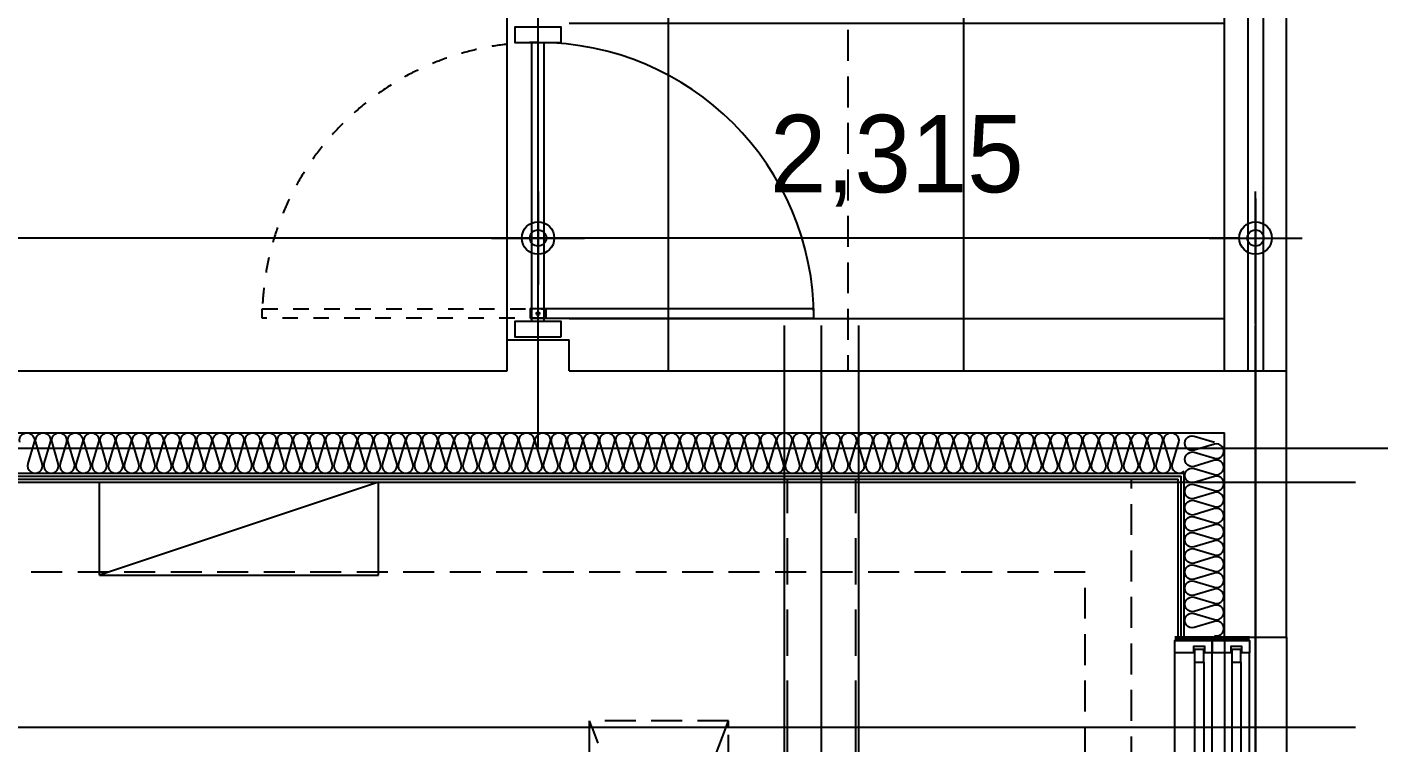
# Model space of a CAD drawing. Header units: millimetres. Extents: x 0 to 1390178, y 0 to 110113.
# Drawn here: x 705638 to 710000, y 25289 to 27600 of the extents above; entities that cross this region are included whole.
import ezdxf
from ezdxf.enums import TextEntityAlignment as Align
from ezdxf.xclip import XClip

# ---------------------------------------------------------------- set-up
doc = ezdxf.new("R2010")
doc.units = ezdxf.units.MM
doc.header["$LTSCALE"] = 100
doc.header["$XCLIPFRAME"] = 0
for name, pattern in [('X - 단위세대 확장형$0$CEN', [62, 60, -1, 0, -1]), ('X - 단위세대 확장형$0$HID', [1.5, 1, -0.5]), ('X - 단위세대 확장형$0$X-25$0$-HID', [2.5, 1.5, -1]), ('X - 단위세대 확장형$0$xr-49D(확)$0$HID', [2.3, 1.5, -0.8]), ('X - 평면도$0$CEN', [62, 60, -1, 0, -1]), ('X - 평면도$0$H1', [1, 0.5, -0.5]), ('X - 평면도$0$HID', [1.5, 1, -0.5])]:
    doc.linetypes.add(name, pattern=pattern)
doc.layers.get('DEFPOINTS').update_dxf_attribs({"color": 145})
for name, color, linetype in [('DIM', 7, 'Continuous'), ('SYM', 7, 'Continuous'), ('X - 단위세대 확장형$0$A-CEN', 1, 'X - 단위세대 확장형$0$CEN'), ('X - 단위세대 확장형$0$A-GIP', 6, 'Continuous'), ('X - 단위세대 확장형$0$A-INS', 9, 'Continuous'), ('X - 단위세대 확장형$0$A-WIN', 4, 'Continuous'), ('X - 단위세대 확장형$0$AA-WAXM-CONC', 2, 'Continuous'), ('X - 단위세대 확장형$0$AA-XXXX-CNTL', 1, 'X - 단위세대 확장형$0$CEN'), ('X - 단위세대 확장형$0$M-AIR', 1, 'X - 단위세대 확장형$0$HID'), ('X - 단위세대 확장형$0$X-25$0$AA-DWXM-WIND', 4, 'Continuous'), ('X - 단위세대 확장형$0$X-25$0$AA-FFXM-KICH', 4, 'Continuous'), ('X - 단위세대 확장형$0$xr-49D(확)$0$AA-XXXX-HIDL2', 7, 'X - 단위세대 확장형$0$xr-49D(확)$0$HID'), ('X - 단위세대 확장형$0$결로방지단열재', 7, 'X - 단위세대 확장형$0$HID'), ('X - 단위세대 확장형$0$커텐박스', 6, 'X - 단위세대 확장형$0$HID'), ('X - 평면도$0$A-CON', 2, 'Continuous'), ('X - 평면도$0$AA-EL-PCN4', 4, 'Continuous'), ('X - 평면도$0$AA-SSXM-STRS', 4, 'Continuous'), ('X - 평면도$0$AA-XXXX-CNTL', 1, 'X - 평면도$0$CEN'), ('X - 평면도$0$H7', 7, 'X - 평면도$0$HID'), ('X - 평면도$0$신축줄눈', 252, 'Continuous')]:
    doc.layers.add(name, color=color, linetype=linetype)
for name, color, linetype, plot in [('X - 단위세대 확장형$0$A-MC', 171, 'Continuous', False), ('X - 단위세대 확장형$0$AA-EL-PCN8', 8, 'Continuous', False), ('X - 단위세대 확장형$0$DEFPOINT', 163, 'Continuous', False)]:
    doc.layers.add(name, color=color, linetype=linetype, plot=plot)
doc.layers.add('X - 평면도$0$A-door', color=4, linetype='Continuous', lineweight=25)
doc.styles.add('HAUD01', font='Dotum.ttf')
doc.styles.add('X - 단위세대 확장형$0$X-25$0$맑은 고딕', font='malgun.ttf')
doc.styles.add('X - 단위세대 확장형$0$X-55$0$맑은 고딕', font='malgun.ttf')
doc.dimstyles.new('HAUD-80', dxfattribs={"dimscale": 100, "dimtxt": 2.5, "dimasz": 0.5, "dimexe": 0, "dimexo": 1.5, "dimgap": 1, "dimtad": 1, "dimdec": 0, "dimdsep": 46, "dimlunit": 6, "dimtxsty": 'HAUD01', "dimblk": 'Z_DOT', "dimcen": 2.5, "dimdle": 1.5, "dimclrd": 7, "dimclre": 7, "dimclrt": 4, "dimadec": 0, "dimazin": 0, "dimtfac": 1, "dimtdec": 0, "dimtix": 1, "dimtmove": 2, "dimatfit": 3, "dimfxl": 1, "dimtvp": 1, "dimtolj": 1, "dimtzin": 0, "dimarcsym": 0})

# ---------------------------------------------------------------- blocks, each defined once
blk = doc.blocks.new('*U1133')
at = {"layer": 'DEFPOINTS'}
for p, q in [((-610, -130), (-610, 110)), ((-605, -130), (-605, 110)), ((605, -130), (605, 110)), ((610, -130), (610, 110))]:
    blk.add_line(p, q, dxfattribs=at)
at = {"layer": 'X - 단위세대 확장형$0$X-25$0$AA-DWXM-WIND'}
for p, q in [((0, 190), (0, -210)), ((-20, 83), (-530, 83)), ((-20, 53), (-530, 53)), ((530, 47), (20, 47)), ((530, 17), (20, 17)), ((-20, -37), (-530, -37)), ((-20, -67), (-530, -67)), ((530, -73), (20, -73)), ((530, -103), (20, -103))]:
    blk.add_line(p, q, dxfattribs=at)
at = {"layer": 'X - 단위세대 확장형$0$X-25$0$AA-DWXM-WIND', "color": 8}
for p, q in [((-560, 110), (560, 110)), ((-560, -10), (560, -10)), ((-560, -130), (560, -130))]:
    blk.add_line(p, q, dxfattribs=at)
at = {"layer": 'X - 단위세대 확장형$0$X-25$0$AA-DWXM-WIND'}
for points in [[(-560, 86), (-580, 86), (-580, 50), (-560, 50), (-560, -10), (-560, -10), (-600, -10), (-600, 110), (-560, 110), (-560, 86)], [(560, 14), (580, 14), (580, 50), (560, 50), (560, 110), (560, 110), (600, 110), (600, -10), (560, -10), (560, 14)], [(-560, -34), (-580, -34), (-580, -70), (-560, -70), (-560, -130), (-560, -130), (-600, -130), (-600, -10), (-560, -10), (-560, -34)], [(560, -106), (580, -106), (580, -70), (560, -70), (560, -10), (560, -10), (600, -10), (600, -130), (560, -130), (560, -106)]]:
    blk.add_lwpolyline(points, dxfattribs=at)
for points in [[(-530, 53), (-530, 83), (-570, 83), (-570, 53)], [(20, 53), (20, 83), (-20, 83), (-20, 53)], [(-20, 17), (20, 17), (20, 47), (-20, 47)], [(570, 17), (570, 47), (530, 47), (530, 17)], [(-530, -67), (-530, -37), (-570, -37), (-570, -67)], [(20, -67), (20, -37), (-20, -37), (-20, -67)], [(-20, -103), (20, -103), (20, -73), (-20, -73)], [(570, -103), (570, -73), (530, -73), (530, -103)]]:
    blk.add_lwpolyline(points, close=True, dxfattribs=at)
at = {"layer": 'DEFPOINTS', "style": 'X - 단위세대 확장형$0$X-25$0$맑은 고딕', "width": 0.9}
for s, p in [('내부', (0, 133.2)), ('외부', (0, -152.2))]:
    blk.add_text(s, height=10, dxfattribs=at).set_placement(p, align=Align.MIDDLE_CENTER)
blk = doc.blocks.new('X - 단위세대 확장형$0$insul1')
blk.add_lwpolyline([(0, 0.25, 1.344031), (0.35, 0.25), (0.2, 0.75, -1.344031), (0.55, 0.75), (0.4, 0.25)], format="xyb")
blk = doc.blocks.new('X - 단위세대 확장형$0$A$C1B995BC2')
at = {"layer": 'X - 단위세대 확장형$0$M-AIR'}
for p, q in [((600, -225), (-600, 225)), ((-600, -225), (600, 225))]:
    blk.add_line(p, q, dxfattribs=at)
blk.add_lwpolyline([(-600, -225), (600, -225), (600, 225), (-600, 225)], close=True, dxfattribs=at)
at = {"layer": 'X - 단위세대 확장형$0$DEFPOINT', "style": 'X - 단위세대 확장형$0$X-55$0$맑은 고딕'}
for s, p in [('(상부)', (0, 130.6)), ('에어컨', (0, 0))]:
    blk.add_text(s, height=80, rotation=180, dxfattribs=at).set_placement(p, align=Align.MIDDLE_CENTER)
blk = doc.blocks.new('X - 단위세대 확장형$0$A$C6f67e9a2')
at = {"layer": 'DEFPOINTS'}
blk.add_line((2610.1, -23722.5), (11292.5, -23722.5), dxfattribs=at)
at = {"layer": 'X - 단위세대 확장형$0$A-CEN'}
for p, q in [((9570, -23722.5), (9570, -22426.6)), ((2610.1, -22822.5), (11292.5, -22822.5))]:
    blk.add_line(p, q, dxfattribs=at)
at = {"layer": 'X - 단위세대 확장형$0$A-GIP'}
for p, q in [((5940, -22912.5), (10730, -22912.5)), ((5940, -22922.5), (10720, -22922.5)), ((10720, -23442.5), (10720, -22922.5)), ((10730, -23442.5), (10730, -22912.5))]:
    blk.add_line(p, q, dxfattribs=at)
at = {"layer": 'X - 단위세대 확장형$0$A-INS'}
for p in [(5940, -22902.5), (10740, -23442.5)]:
    blk.add_line(p, (10740, -22902.5), dxfattribs=at)
blk.add_lwpolyline([(6982.9, -22803.4, -1.337394), (7029.1, -22803.4), (7008.9, -22871.7, 1.337394), (7055.1, -22871.7), (7034.9, -22803.4, -1.337394), (7081.1, -22803.4), (7060.9, -22871.7, 1.337394), (7107.1, -22871.7), (7086.9, -22803.4, -1.337394), (7133.1, -22803.4), (7112.9, -22871.7, 1.337394), (7159.1, -22871.7), (7138.9, -22803.4, -1.337394), (7185.1, -22803.4), (7164.9, -22871.7, 1.337394), (7211.1, -22871.7), (7190.9, -22803.4, -1.337394), (7237.1, -22803.4), (7216.9, -22871.7, 1.337394), (7263.1, -22871.7), (7242.9, -22803.4, -1.337394), (7289.1, -22803.4), (7268.9, -22871.7, 1.337394), (7315.1, -22871.7), (7294.9, -22803.4, -1.337394), (7341.1, -22803.4), (7320.9, -22871.7, 1.337394), (7367.1, -22871.7), (7346.9, -22803.4, -1.337394), (7393.1, -22803.4), (7372.9, -22871.7, 1.337394), (7419.1, -22871.7), (7398.9, -22803.4, -1.337394), (7445.1, -22803.4), (7424.9, -22871.7, 1.337394), (7471.1, -22871.7), (7450.9, -22803.4, -1.337394), (7497.1, -22803.4), (7476.9, -22871.7, 1.337394), (7523.1, -22871.7), (7502.9, -22803.4, -1.337394), (7549.1, -22803.4), (7528.9, -22871.7, 1.337394), (7575.1, -22871.7), (7554.9, -22803.4, -1.337394), (7601.1, -22803.4), (7580.9, -22871.7, 1.337394), (7627.1, -22871.7), (7606.9, -22803.4, -1.337394), (7653.1, -22803.4), (7632.9, -22871.7, 1.337394), (7679.1, -22871.7), (7658.9, -22803.4, -1.337394), (7705.1, -22803.4), (7684.9, -22871.7, 1.337394), (7731.1, -22871.7), (7710.9, -22803.4, -1.337394), (7757.1, -22803.4), (7736.9, -22871.7, 1.337394), (7783.1, -22871.7), (7762.9, -22803.4, -1.337394), (7809.1, -22803.4), (7788.9, -22871.7, 1.337394), (7835.1, -22871.7), (7814.9, -22803.4, -1.337394), (7861.1, -22803.4), (7840.9, -22871.7, 1.337394), (7887.1, -22871.7), (7866.9, -22803.4, -1.337394), (7913.1, -22803.4), (7892.9, -22871.7, 1.337394), (7939.1, -22871.7), (7918.9, -22803.4, -1.337394), (7965.1, -22803.4), (7944.9, -22871.7, 1.337394), (7991.1, -22871.7), (7970.9, -22803.4, -1.337394), (8017.1, -22803.4), (7996.9, -22871.7, 1.337394), (8043.1, -22871.7), (8022.9, -22803.4, -1.337394), (8069.1, -22803.4), (8048.9, -22871.7, 1.337394), (8095.1, -22871.7), (8074.9, -22803.4, -1.337394), (8121.1, -22803.4), (8100.9, -22871.7, 1.337394), (8147.1, -22871.7), (8126.9, -22803.4, -1.337394), (8173.1, -22803.4), (8152.9, -22871.7, 1.337394), (8199.1, -22871.7), (8178.9, -22803.4, -1.337394), (8225.1, -22803.4), (8204.9, -22871.7, 1.337394), (8251.1, -22871.7), (8230.9, -22803.4, -1.337394), (8277.1, -22803.4), (8256.9, -22871.7, 1.337394), (8303.1, -22871.7), (8282.9, -22803.4, -1.337394), (8329.1, -22803.4), (8308.9, -22871.7, 1.337394), (8355.1, -22871.7), (8334.9, -22803.4, -1.337394), (8381.1, -22803.4), (8360.9, -22871.7, 1.337394), (8407.1, -22871.7), (8386.9, -22803.4, -1.337394), (8433.1, -22803.4), (8412.9, -22871.7, 1.337394), (8459.1, -22871.7), (8438.9, -22803.4, -1.337394), (8485.1, -22803.4), (8464.9, -22871.7, 1.337394), (8511.1, -22871.7), (8490.9, -22803.4, -1.337394), (8537.1, -22803.4), (8516.9, -22871.7, 1.337394), (8563.1, -22871.7), (8542.9, -22803.4, -1.337394), (8589.1, -22803.4), (8568.9, -22871.7, 1.337394), (8615.1, -22871.7), (8594.9, -22803.4, -1.337394), (8641.1, -22803.4), (8620.9, -22871.7, 1.337394), (8667.1, -22871.7), (8646.9, -22803.4, -1.337394), (8693.1, -22803.4), (8672.9, -22871.7, 1.337394), (8719.1, -22871.7), (8698.9, -22803.4, -1.337394), (8745.1, -22803.4), (8724.9, -22871.7, 1.337394), (8771.1, -22871.7), (8750.9, -22803.4, -1.337394), (8797.1, -22803.4), (8776.9, -22871.7, 1.337394), (8823.1, -22871.7), (8802.9, -22803.4, -1.337394), (8849.1, -22803.4), (8828.9, -22871.7, 1.337394), (8875.1, -22871.7), (8854.9, -22803.4, -1.337394), (8901.1, -22803.4), (8880.9, -22871.7, 1.337394), (8927.1, -22871.7), (8906.9, -22803.4, -1.337394), (8953.1, -22803.4), (8932.9, -22871.7, 1.337394), (8979.1, -22871.7), (8958.9, -22803.4, -1.337394), (9005.1, -22803.4), (8984.9, -22871.7, 1.337394), (9031.1, -22871.7), (9010.9, -22803.4, -1.337394), (9057.1, -22803.4), (9036.9, -22871.7, 1.337394), (9083.1, -22871.7), (9062.9, -22803.4, -1.337394), (9109.1, -22803.4), (9088.9, -22871.7, 1.337394), (9135.1, -22871.7), (9114.9, -22803.4, -1.337394), (9161.1, -22803.4), (9140.9, -22871.7, 1.337394), (9187.1, -22871.7), (9166.9, -22803.4, -1.337394), (9213.1, -22803.4), (9192.9, -22871.7, 1.337394), (9239.1, -22871.7), (9218.9, -22803.4, -1.337394), (9265.1, -22803.4), (9244.9, -22871.7, 1.337394), (9291.1, -22871.7), (9270.9, -22803.4, -1.337394), (9317.1, -22803.4), (9296.9, -22871.7, 1.337394), (9343.1, -22871.7), (9322.9, -22803.4, -1.337394), (9369.1, -22803.4), (9348.9, -22871.7, 1.337394), (9395.1, -22871.7), (9374.9, -22803.4, -1.337394), (9421.1, -22803.4), (9400.9, -22871.7, 1.337394), (9447.1, -22871.7), (9426.9, -22803.4, -1.337394), (9473.1, -22803.4), (9452.9, -22871.7, 1.337394), (9499.1, -22871.7), (9478.9, -22803.4, -1.337394), (9525.1, -22803.4), (9504.9, -22871.7, 1.337394), (9551.1, -22871.7), (9530.9, -22803.4, -1.337394), (9577.1, -22803.4), (9556.9, -22871.7, 1.337394), (9603.1, -22871.7), (9582.9, -22803.4, -1.337394), (9629.1, -22803.4), (9608.9, -22871.7, 1.337394), (9655.1, -22871.7), (9634.9, -22803.4, -1.337394), (9681.1, -22803.4), (9660.9, -22871.7, 1.337394), (9707.1, -22871.7), (9686.9, -22803.4, -1.337394), (9733.1, -22803.4), (9712.9, -22871.7, 1.337394), (9759.1, -22871.7), (9738.9, -22803.4, -1.337394), (9785.1, -22803.4), (9764.9, -22871.7, 1.337394), (9811.1, -22871.7), (9790.9, -22803.4, -1.337394), (9837.1, -22803.4), (9816.9, -22871.7, 1.337394), (9863.1, -22871.7), (9842.9, -22803.4, -1.337394), (9889.1, -22803.4), (9868.9, -22871.7, 1.337394), (9915.1, -22871.7), (9894.9, -22803.4, -1.337394), (9941.1, -22803.4), (9920.9, -22871.7, 1.337394), (9967.1, -22871.7), (9946.9, -22803.4, -1.337394), (9993.1, -22803.4), (9972.9, -22871.7, 1.337394), (10019.1, -22871.7), (9998.9, -22803.4, -1.337394), (10045.1, -22803.4), (10024.9, -22871.7, 1.337394), (10071.1, -22871.7), (10050.9, -22803.4, -1.337394), (10097.1, -22803.4), (10076.9, -22871.7, 1.337394), (10123.1, -22871.7), (10102.9, -22803.4, -1.337394), (10149.1, -22803.4), (10128.9, -22871.7, 1.337394), (10175.1, -22871.7), (10154.9, -22803.4, -1.337394), (10201.1, -22803.4), (10180.9, -22871.7, 1.337394), (10227.1, -22871.7), (10206.9, -22803.4, -1.337394), (10253.1, -22803.4), (10232.9, -22871.7, 1.337394), (10279.1, -22871.7), (10258.9, -22803.4, -1.337394), (10305.1, -22803.4), (10284.9, -22871.7, 1.337394), (10331.1, -22871.7), (10310.9, -22803.4, -1.337394), (10357.1, -22803.4), (10336.9, -22871.7, 1.337394), (10383.1, -22871.7), (10362.9, -22803.4, -1.337394), (10409.1, -22803.4), (10388.9, -22871.7, 1.337394), (10435.1, -22871.7), (10414.9, -22803.4, -1.337394), (10461.1, -22803.4), (10440.9, -22871.7, 1.337394), (10487.1, -22871.7), (10466.9, -22803.4, -1.337394), (10513.1, -22803.4), (10492.9, -22871.7, 1.337394), (10539.1, -22871.7), (10518.9, -22803.4, -1.337394), (10565.1, -22803.4), (10544.9, -22871.7, 1.337394), (10591.1, -22871.7), (10570.9, -22803.4, -1.337394), (10617.1, -22803.4), (10596.9, -22871.7, 1.337394), (10643.1, -22871.7), (10622.9, -22803.4, -1.337394), (10669.1, -22803.4), (10648.9, -22871.7, 1.337394), (10695.1, -22871.7), (10674.9, -22803.4, -1.337394), (10721.1, -22803.4), (10700.9, -22871.7, 0.754452), (10740, -22896.4, 0.754452)], format="xyb", dxfattribs=at)
at = {"layer": 'X - 단위세대 확장형$0$A-MC'}
for p, q in [((9450, -23722.5), (9450, -22426.6)), ((9690, -23722.5), (9690, -22426.6)), ((5798.2, -22932.5), (11292.5, -22932.5))]:
    blk.add_line(p, q, dxfattribs=at)
at = {"layer": 'X - 단위세대 확장형$0$AA-EL-PCN8'}
for p, q in [((10870, -23432.5), (10870, -23722.5)), ((11070, -23432.5), (11070, -23722.5))]:
    blk.add_line(p, q, dxfattribs=at)
at = {"layer": 'X - 단위세대 확장형$0$AA-WAXM-CONC'}
for p, q in [((2730, -22572.5), (8555, -22572.5)), ((8755, -22572.5), (11070, -22572.5)), ((11070, -23432.5), (11070, -22572.5)), ((2930, -22772.5), (10870, -22772.5)), ((10870, -23432.5), (10870, -22772.5)), ((10870, -23432.5), (11070, -23432.5))]:
    blk.add_line(p, q, dxfattribs=at)
at = {"layer": 'X - 단위세대 확장형$0$AA-XXXX-CNTL'}
blk.add_line((10970, -23722.5), (10970, -22426.6), dxfattribs=at)
at = {"layer": 'X - 단위세대 확장형$0$X-25$0$AA-FFXM-KICH', "color": 252, "linetype": 'X - 단위세대 확장형$0$X-25$0$-HID', "ltscale": 10}
blk.add_lwpolyline([(7240, -23232.5), (8140, -23232.5), (8140, -22932.5), (7240, -23232.5), (7240, -22932.5), (8140, -22932.5)], dxfattribs=at)
at = {"layer": 'X - 단위세대 확장형$0$xr-49D(확)$0$AA-XXXX-HIDL2'}
for p, q in [((9460, -23722.5), (9460, -22922.5)), ((9680, -23722.5), (9680, -22922.5))]:
    blk.add_line(p, q, dxfattribs=at)
ref = blk.add_blockref('X - 단위세대 확장형$0$A$C1B995BC2', (9045, -24302.5), dxfattribs=dict(rotation=270))
XClip(ref).set_block_clipping_path([(-1480, -6434.8789080532), (-580, 2247.5220021399)])
at = {"layer": 'X - 단위세대 확장형$0$A-INS', "xscale": 130.0000000000017, "yscale": 130.0000000000017, "zscale": 130.0000000000017, "rotation": 90, "row_count": 1, "column_count": 12, "row_spacing": -4.733165431326071e-30, "column_spacing": 52.00000000000085}
blk.add_blockref('X - 단위세대 확장형$0$insul1', (10870, -23427), dxfattribs=at)
at = {"layer": 'X - 단위세대 확장형$0$A-WIN'}
ref = blk.add_blockref('*U1133', (10820, -24042.5), dxfattribs=dict(at, rotation=90))
XClip(ref).set_block_clipping_path([(320, -472.52200214), (1220, 8209.8789080531)])
blk = doc.blocks.new('X - 단위세대 확장형$0$20220222-결로')
at = {"layer": 'X - 단위세대 확장형$0$결로방지단열재'}
blk.add_lwpolyline([(-15470, -730), (-15470, 740), (-14180, 740), (-14180, 2390), (-21220, 2390), (-21220, -730)], dxfattribs=at)
at = {"layer": 'X - 단위세대 확장형$0$커텐박스'}
blk.add_line((-14030, 410), (-14030, 2690), dxfattribs=at)
blk = doc.blocks.new('X - 단위세대 확장형$0$A$C11416124')
at = {"layer": 'X - 단위세대 확장형$0$A-CEN'}
blk.add_line((7109.4, 7948.8), (3489.4, 7948.8), dxfattribs=at)
at = {"layer": 'X - 단위세대 확장형$0$A-MC'}
for p, q in [((7109.4, 8068.8), (3489.4, 8068.8)), ((7109.4, 7828.8), (3489.4, 7828.8))]:
    blk.add_line(p, q, dxfattribs=at)
at = {"layer": 'X - 단위세대 확장형$0$AA-EL-PCN8'}
for p, q in [((4099.4, 9448.8), (5319.4, 9448.8)), ((4099.4, 9248.8), (5319.4, 9248.8))]:
    blk.add_line(p, q, dxfattribs=at)
at = {"layer": 'X - 단위세대 확장형$0$AA-XXXX-CNTL'}
blk.add_line((7109.4, 9348.8), (3489.4, 9348.8), dxfattribs=at)
at = {"layer": 'X - 단위세대 확장형$0$xr-49D(확)$0$AA-XXXX-HIDL2'}
for p, q in [((5869.4, 8058.8), (3589.4, 8058.8)), ((5869.4, 7838.8), (3589.4, 7838.8))]:
    blk.add_line(p, q, dxfattribs=at)
at = {"rotation": 179.9999999999999}
blk.add_blockref('X - 단위세대 확장형$0$A$C1B995BC2', (4964.4, 7423.8), dxfattribs=at)
at = {"layer": 'X - 단위세대 확장형$0$A-WIN', "rotation": 179.9999999999999}
blk.add_blockref('*U1133', (4709.4, 9198.8), dxfattribs=at)
blk = doc.blocks.new('X - 단위세대 확장형', base_point=(-475.4, -286.7))
blk.add_blockref('X - 단위세대 확장형$0$A$C6f67e9a2', (45882, 64955.6))
blk.add_blockref('X - 단위세대 확장형$0$20220222-결로', (70482, 39343.1))
ref = blk.add_blockref('X - 단위세대 확장형$0$A$C11416124', (47503.2, 45622.5), dxfattribs=dict(rotation=270))
XClip(ref).set_block_clipping_path([(4389.4068502223, 988.9141629766), (7109.4068502223, 9671.3150731698)])
blk = doc.blocks.new('*U1011')
at = {"layer": 'X - 평면도$0$A-door', "color": 9}
for p, q in [((50, 20), (950, 20)), ((50, -20), (950, -20))]:
    blk.add_line(p, q, dxfattribs=at)
at = {"layer": 'X - 평면도$0$A-door', "linetype": 'X - 평면도$0$H1'}
blk.add_lwpolyline([(60, -25), (60, 890), (90, 890), (90, -25)], close=True, dxfattribs=at)
at = {"layer": 'X - 평면도$0$A-door'}
for points in [[(0, -75), (50, -75), (50, 75), (0, 75)], [(950, -75), (1000, -75), (1000, 75), (950, 75)], [(60, 25), (60, -890), (90, -890), (90, 25)]]:
    blk.add_lwpolyline(points, close=True, dxfattribs=at)
blk.add_circle((75, 0), 5, dxfattribs=at)
at = {"layer": 'X - 평면도$0$A-door', "color": 1, "linetype": 'X - 평면도$0$H1'}
blk.add_arc((60, 0), 890, 360, 90, dxfattribs=at)
at = {"layer": 'X - 평면도$0$A-door', "color": 1}
blk.add_arc((60, 0), 890, 270, 0, dxfattribs=at)
blk = doc.blocks.new('X - 평면도$0$A$Cb25bff2f')
at = {"layer": 'X - 평면도$0$A-CON'}
for p, q in [((-28202.2, 9180.4), (-28202.2, 9280.4)), ((-28202.2, 9280.4), (-28002.2, 9280.4)), ((-28002.2, 9180.4), (-28002.2, 9280.4))]:
    blk.add_line(p, q, dxfattribs=at)
at = {"layer": 'X - 평면도$0$AA-EL-PCN4'}
blk.add_line((-28202.2, 9280.4), (-28202.2, 11080.4), dxfattribs=at)
at = {"layer": 'X - 평면도$0$AA-XXXX-CNTL'}
blk.add_line((-28102.2, 8930.9), (-28102.2, 11330.4), dxfattribs=at)
at = {"layer": 'X - 평면도$0$H7'}
blk.add_line((-27102.2, 11480.9), (-27102.2, 9180.4), dxfattribs=at)
at = {"layer": 'X - 평면도$0$A-door', "rotation": 90}
blk.add_blockref('*U1011', (-28102.2, 9290.4), dxfattribs=at)
blk = doc.blocks.new('X - 평면도', base_point=(-475.4, -286.7))
at = {"layer": 'X - 평면도$0$신축줄눈'}
h = blk.add_hatch(dxfattribs=at)
h.set_pattern_fill('ANSI37', color=256, scale=300, angle=45)
h.set_pattern_definition([(90, (0, 43804.3), (-952.5, 0), []), (180, (0, 43804.3), (-6e-14, -952.5), [])])
h.paths.add_polyline_path([(1064752, 46293.1), (1064942, 46293.1), (1064942, 47793.1), (1062887, 47793.1), (1062887, 44383.1), (1062637, 44383.1), (1062637, 42382.6), (1064752, 42383.1)])
at = {"layer": 'X - 평면도$0$AA-SSXM-STRS'}
for p, q in [((1064752, 42383.1), (1064752, 46293.1)), ((1064827, 46218.1), (1064827, 42383.1)), ((1064877, 46168.1), (1064877, 42383.1)), ((1064952, 42383.1), (1064952, 46093.1))]:
    blk.add_line(p, q, dxfattribs=at)
at = {"layer": 'X - 평면도$0$AA-XXXX-CNTL'}
for p, q in [((1064852, 42938.8), (1064852, 22495.2)), ((1056712, 42133.6), (1066162.2, 42133.6))]:
    blk.add_line(p, q, dxfattribs=at)
blk.add_blockref('X - 평면도$0$A$Cb25bff2f', (1090639.2, 33202.2))
blk = doc.blocks.new('Z_DOT')
at = {"layer": 'DIM', "color": 0}
for p, q in [((0, -3), (0, 3)), ((-3, 0), (3, 0))]:
    blk.add_line(p, q, dxfattribs=at)
for radius in [1.05, 0.525]:
    blk.add_circle((0, 0), radius, dxfattribs=at)
blk = doc.blocks.new('*D589')
at = {"layer": 'DEFPOINTS', "color": 0, "transparency": 16777216}
for p in [(707287.1, 26919.2), (707287.1, 26490.7), (709602.1, 26490.7)]:
    blk.add_point(p, dxfattribs=at)
at = {"layer": 'DIM', "color": 7, "lineweight": -2, "transparency": 16777216}
for p, q in [((707287.1, 26640.7), (707287.1, 26919.2)), ((709552.1, 26919.2), (707337.1, 26919.2)), ((709602.1, 26640.7), (709602.1, 26919.2))]:
    blk.add_line(p, q, dxfattribs=at)
at = {"layer": 'DIM', "color": 7, "lineweight": -2, "transparency": 16777216, "xscale": 50, "yscale": 50, "zscale": 50, "rotation": 180}
blk.add_blockref('Z_DOT', (707287.1, 26919.2), dxfattribs=at)
at = {"layer": 'DIM', "color": 7, "lineweight": -2, "transparency": 16777216, "xscale": 50, "yscale": 50, "zscale": 50}
blk.add_blockref('Z_DOT', (709602.1, 26919.2), dxfattribs=at)
at = {"layer": 'DIM', "color": 4, "transparency": 16777216, "insert": (708444.6, 27168.5), "char_height": 250, "attachment_point": 5, "style": 'HAUD01'}
blk.add_mtext('\\A1;2,315', dxfattribs=at)
blk = doc.blocks.new('*D590')
at = {"layer": 'DEFPOINTS', "color": 0, "transparency": 16777216}
for p in [(701462.1, 26919.2), (701462.1, 26490.7), (707287.1, 26490.7)]:
    blk.add_point(p, dxfattribs=at)
at = {"layer": 'DIM', "color": 7, "lineweight": -2, "transparency": 16777216}
for p, q in [((701462.1, 26640.7), (701462.1, 26919.2)), ((707237.1, 26919.2), (701512.1, 26919.2)), ((707287.1, 26640.7), (707287.1, 26919.2))]:
    blk.add_line(p, q, dxfattribs=at)
at = {"layer": 'DIM', "color": 7, "lineweight": -2, "transparency": 16777216, "xscale": 50, "yscale": 50, "zscale": 50, "rotation": 180}
blk.add_blockref('Z_DOT', (701462.1, 26919.2), dxfattribs=at)
at = {"layer": 'DIM', "color": 7, "lineweight": -2, "transparency": 16777216, "xscale": 50, "yscale": 50, "zscale": 50}
blk.add_blockref('Z_DOT', (707287.1, 26919.2), dxfattribs=at)
at = {"layer": 'DIM', "color": 4, "transparency": 16777216, "insert": (704374.6, 27168.5), "char_height": 250, "attachment_point": 5, "style": 'HAUD01'}
blk.add_mtext('\\A1;5,825', dxfattribs=at)

msp = doc.modelspace()

# ---------------------------------------------------------------- block references
at = {"layer": 'SYM'}
ref = msp.add_blockref('X - 단위세대 확장형', (652274.7, -16179.1), dxfattribs=at)
XClip(ref).set_block_clipping_path([(27286.2339647645, 22495.2025850526), (88213.6007378809, 68689.6277392105)])

# ---------------------------------------------------------------- next in the draw order: block references
ref = msp.add_blockref('X - 평면도', (-355725.3, -16179.1))
XClip(ref).set_block_clipping_path([(1027249.9161542748, 15892.4151621381), (1111249.9161542747, 75292.4151621381)])

# ---------------------------------------------------------------- next in the draw order: dimensions: what is measured, and where the dimension line sits
at = {"layer": 'DIM'}
for base, p1, p2, picture, middle in [((701462.1, 26919.2), (707287.1, 26490.7), (701462.1, 26490.7), '*D590', (704374.6, 27168.5)), ((707287.1, 26919.2), (709602.1, 26490.7), (707287.1, 26490.7), '*D589', (708444.6, 27168.5))]:
    dim = msp.add_linear_dim(base=base, p1=p1, p2=p2, dimstyle='HAUD-80', override={"dimscale": 100}, dxfattribs=at)
    dim.commit()
    dim.dimension.update_dxf_attribs({"geometry": picture, "text_midpoint": middle})

doc.saveas('drawing.dxf')
